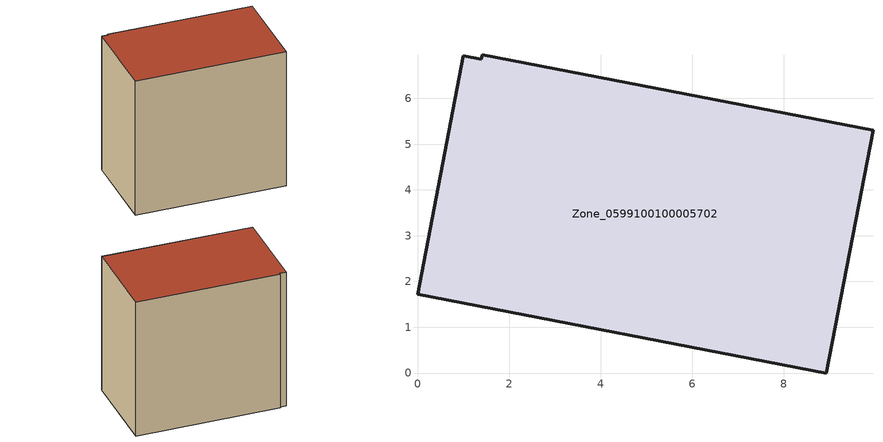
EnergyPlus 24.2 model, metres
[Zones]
Zone_0599100100005702
 floor ground (C_G): 1.39,6.86 1.41,6.95 9.96,5.31 8.93,0 0,1.72 1,6.93 z0
 wall outside (C_F): 0,1.72 8.93,0 9.96,5.31 1.41,6.95 1.39,6.86 1,6.93 0,1.72 z0:8.76
 roof outside (C_R): 1.41,6.95 1.39,6.86 1,6.93 0,1.72 8.93,0 9.96,5.31 z8.76
[BUILDING]
Pand.0599100100005702: North Axis=0; Terrain=City; Loads Convergence Tolerance Value=0.04; Temperature Convergence Tolerance Value=0.4; Solar Distribution=FullExterior; Maximum Number of Warmup Days=25; Minimum Number of Warmup Days=1
[Site:Location]
Rotterdam.The.Hague.AP_ZH_NLD Design_Conditions: Latitude=51.96; Longitude=4.45; Time Zone=1; Elevation=-4.5
[SITE:GROUNDTEMPERATURE:BUILDINGSURFACE]
18, 18, 18, 18, 18, 18, 18, 18, 18, 18, 18, 18
[MATERIAL] Thermal Absorptance=0.9; Solar Absorptance=0.7; Visible Absorptance=0.7
Name | Roughness | Thickness | Conductivity | Density | Specific Heat
G.TI.2006-2014 | MediumSmooth | 0.15 | 0.06 | 540 | 1210
F.TI.2006-2014 | Rough | 0.3 | 0.12 | 1920 | 840
R.TI.2006-2014 | MediumRough | 0.2 | 0.08 | 1500 | 1000
[CONSTRUCTION]
C_G: G.TI.2006-2014
C_F: F.TI.2006-2014
C_R: R.TI.2006-2014
[ZONE]
Zone_0599100100005702: Type=1; Multiplier=1; Ceiling Height=Autocalculate; Volume=Autocalculate; Floor Area=autocalculate; Part of Total Floor Area=Yes
[ZONEINFILTRATION:DESIGNFLOWRATE]
Infil_Zone_0599100100005702: Zone or ZoneList or Space or SpaceList=Zone_0599100100005702; Schedule=AlwaysOn; Design Flow Rate Calculation Method=Flow/Area; Flow Rate per Floor Area=0.0015; Constant Term Coefficient=1; Temperature Term Coefficient=0; Velocity Term Coefficient=0; Velocity Squared Term Coefficient=0
[HVACTEMPLATE:ZONE:IDEALLOADSAIRSYSTEM]
Zone_0599100100005702: Maximum Heating Supply Air Temperature=50; Minimum Cooling Supply Air Temperature=13; Maximum Heating Supply Air Humidity Ratio=0.0156; Minimum Cooling Supply Air Humidity Ratio=0.0077; Heating Limit=NoLimit; Cooling Limit=NoLimit; Dehumidification Control Type=ConstantSensibleHeatRatio; Cooling Sensible Heat Ratio=0.7; Dehumidification Setpoint=60; Humidification Control Type=None; Humidification Setpoint=30; Outdoor Air Method=None; Outdoor Air Flow Rate per Person=0.00944; Outdoor Air Flow Rate per Zone Floor Area=0; Outdoor Air Flow Rate per Zone=0; Demand Controlled Ventilation Type=None; Outdoor Air Economizer Type=NoEconomizer; Heat Recovery Type=None; Sensible Heat Recovery Effectiveness=0.7; Latent Heat Recovery Effectiveness=0.65
[ZONECONTROL:THERMOSTAT]
ThermostatControl_Zone_0599100100005702: Zone or ZoneList=Zone_0599100100005702; Control Type Schedule=DualSetpointControlType; Control 1=Thermostat_Zone_0599100100005702; Temperature Difference Between Cutout And Setpoint=0
[THERMOSTATSETPOINT:DUALSETPOINT]
Thermostat_Zone_0599100100005702: Heating Setpoint Temperature Schedule=HeatingSetpoint_Zone_0599100100005702; Cooling Setpoint Temperature Schedule=CoolingSetpoint_Zone_0599100100005702
[SCHEDULE:COMPACT]
HeatingSetpoint_Zone_0599100100005702: Through: 12/31, For: AllDays, Until: 24:00, 21
CoolingSetpoint_Zone_0599100100005702: Through: 12/31, For: AllDays, Until: 24:00, 24
DualSetpointControlType: Through: 12/31, For: AllDays, Until: 24:00, 4
AlwaysOn: Through: 12/31, For: AllDays, Until: 24:00, 1
